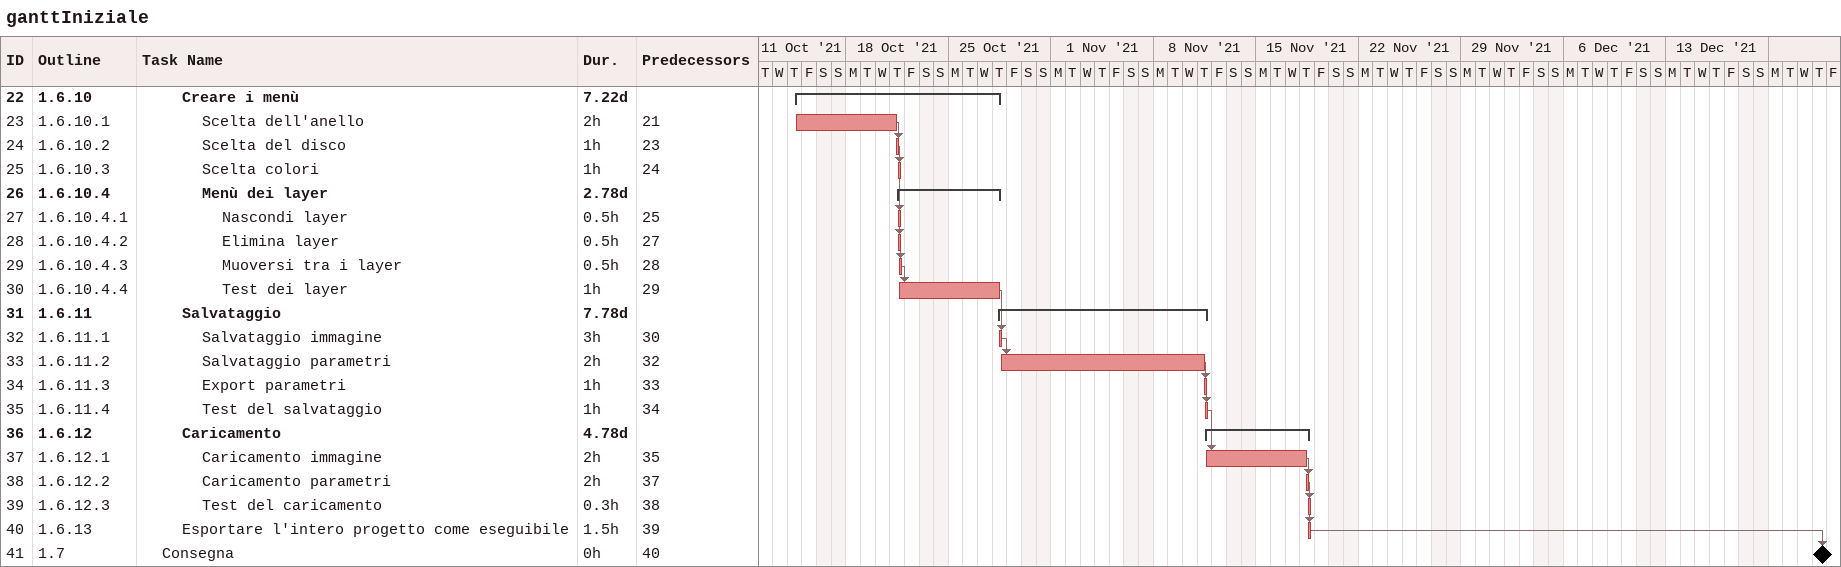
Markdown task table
ganttIniziale

| ID | WBS | Task | Duration | Start | Finish | Predecessors |
|---|---|---|---|---|---|---|
| 22 | 1.6.10 | **Creare i menù** | 7.22d | 2021-10-14 | 2021-10-28 |  |
| 23 | 1.6.10.1 | Scelta dell'anello | 2h | 2021-10-14 | 2021-10-21 | 21 |
| 24 | 1.6.10.2 | Scelta del disco | 1h | 2021-10-21 | 2021-10-21 | 23 |
| 25 | 1.6.10.3 | Scelta colori | 1h | 2021-10-21 | 2021-10-21 | 24 |
| 26 | 1.6.10.4 | **Menù dei layer** | 2.78d | 2021-10-21 | 2021-10-28 |  |
| 27 | 1.6.10.4.1 | Nascondi layer | 0.5h | 2021-10-21 | 2021-10-21 | 25 |
| 28 | 1.6.10.4.2 | Elimina layer | 0.5h | 2021-10-21 | 2021-10-21 | 27 |
| 29 | 1.6.10.4.3 | Muoversi tra i layer | 0.5h | 2021-10-21 | 2021-10-21 | 28 |
| 30 | 1.6.10.4.4 | Test dei layer | 1h | 2021-10-21 | 2021-10-28 | 29 |
| 31 | 1.6.11 | **Salvataggio** | 7.78d | 2021-10-28 | 2021-11-11 |  |
| 32 | 1.6.11.1 | Salvataggio immagine | 3h | 2021-10-28 | 2021-10-28 | 30 |
| 33 | 1.6.11.2 | Salvataggio parametri | 2h | 2021-10-28 | 2021-11-11 | 32 |
| 34 | 1.6.11.3 | Export parametri | 1h | 2021-11-11 | 2021-11-11 | 33 |
| 35 | 1.6.11.4 | Test del salvataggio | 1h | 2021-11-11 | 2021-11-11 | 34 |
| 36 | 1.6.12 | **Caricamento** | 4.78d | 2021-11-11 | 2021-11-18 |  |
| 37 | 1.6.12.1 | Caricamento immagine | 2h | 2021-11-11 | 2021-11-18 | 35 |
| 38 | 1.6.12.2 | Caricamento parametri | 2h | 2021-11-18 | 2021-11-18 | 37 |
| 39 | 1.6.12.3 | Test del caricamento | 0.3h | 2021-11-18 | 2021-11-18 | 38 |
| 40 | 1.6.13 | Esportare l'intero progetto come eseguibile | 1.5h | 2021-11-18 | 2021-11-18 | 39 |
| 41 | 1.7 | Consegna | 0h | 2021-12-23 | 2021-12-23 | 40 |
